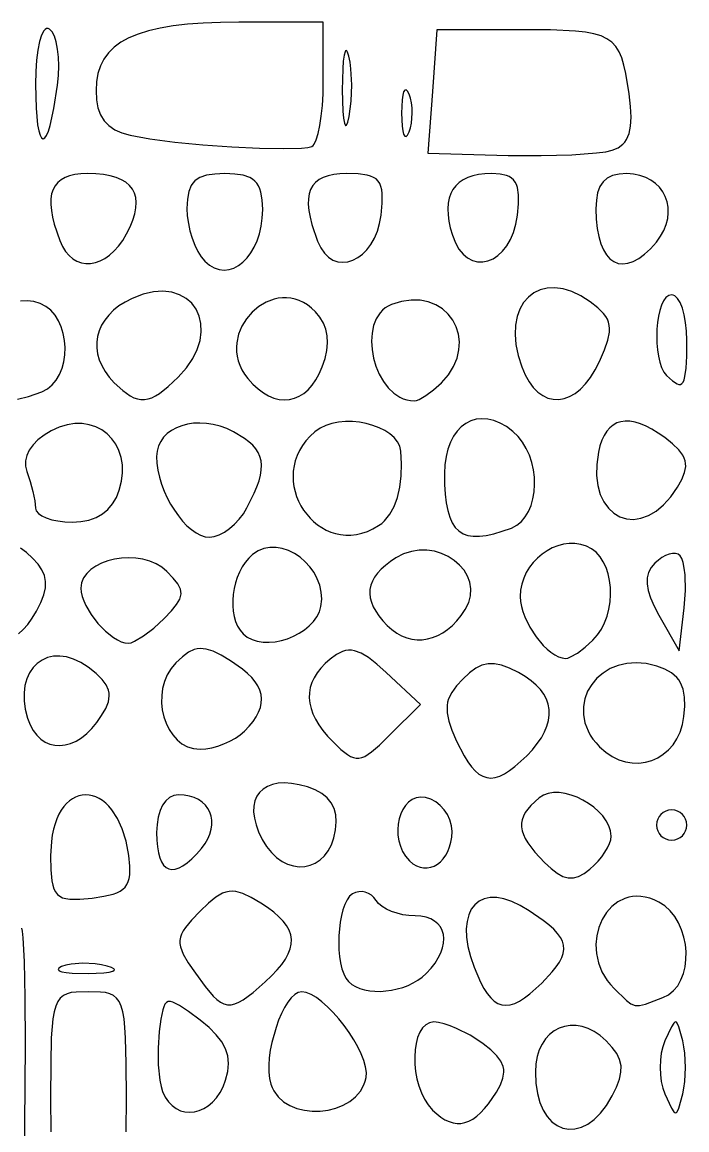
# Model space of a CAD drawing. Header units: millimetres. Extents: x -4.58 to 1.11, y 0.34 to 8.32.
# Drawn here: x -0.976 to -0.489, y 2.454 to 3.267 of the extents above; entities that cross this region are included whole.
import ezdxf

# ---------------------------------------------------------------- set-up
doc = ezdxf.new("R2010")
doc.units = ezdxf.units.MM

msp = doc.modelspace()

# ---------------------------------------------------------------- linework, layer by layer
at = {"flags": 128}
for points in [[(-0.755556, 3.222875), (-0.755556, 3.266667), (-0.817403, 3.266667), (-0.831004, 3.2665), (-0.843552, 3.26599), (-0.855071, 3.265128), (-0.865586, 3.2639), (-0.87512, 3.262296), (-0.883698, 3.260303), (-0.891345, 3.257911), (-0.898083, 3.255108), (-0.903939, 3.251881), (-0.908935, 3.24822), (-0.913096, 3.244114), (-0.916446, 3.239549), (-0.919009, 3.234516), (-0.92081, 3.229002), (-0.921873, 3.222996), (-0.922222, 3.216486), (-0.921869, 3.209752), (-0.920789, 3.203855), (-0.918948, 3.198752), (-0.916316, 3.194403), (-0.912859, 3.190764), (-0.908546, 3.187795), (-0.903345, 3.185452), (-0.897222, 3.183694), (-0.882736, 3.181092), (-0.864395, 3.178745), (-0.843815, 3.176754), (-0.822613, 3.175215), (-0.802403, 3.174229), (-0.784802, 3.173894), (-0.771426, 3.174308), (-0.766826, 3.174826), (-0.763889, 3.175569), (-0.76304, 3.176154), (-0.762215, 3.177169), (-0.760653, 3.180389), (-0.759238, 3.185036), (-0.758003, 3.190915), (-0.756984, 3.197833), (-0.756213, 3.205595), (-0.755726, 3.214007), (-0.755556, 3.222875)], [(-0.950486, 3.220556), (-0.949813, 3.227656), (-0.949592, 3.234531), (-0.949798, 3.241013), (-0.950406, 3.246932), (-0.951394, 3.252121), (-0.952736, 3.256409), (-0.954409, 3.259629), (-0.956389, 3.261611), (-0.95744, 3.262019), (-0.958461, 3.26194), (-0.959447, 3.261394), (-0.960391, 3.260401), (-0.962137, 3.257155), (-0.963658, 3.252365), (-0.964913, 3.246193), (-0.96586, 3.238803), (-0.966458, 3.230355), (-0.966667, 3.221014), (-0.966245, 3.203657), (-0.965076, 3.191233), (-0.964257, 3.186873), (-0.963305, 3.183749), (-0.962239, 3.181859), (-0.961076, 3.181207), (-0.959836, 3.181791), (-0.958535, 3.183612), (-0.957193, 3.186671), (-0.955827, 3.190969), (-0.953095, 3.203282), (-0.950486, 3.220556)], [(-0.543611, 3.172708), (-0.539266, 3.174521), (-0.535773, 3.177112), (-0.534339, 3.178727), (-0.533108, 3.18057), (-0.531243, 3.184986), (-0.530151, 3.190449), (-0.529806, 3.197048), (-0.530182, 3.204873), (-0.53125, 3.214014), (-0.533664, 3.229045), (-0.535016, 3.235184), (-0.536607, 3.240486), (-0.538542, 3.245013), (-0.540927, 3.248825), (-0.543867, 3.251985), (-0.54747, 3.254552), (-0.551842, 3.256588), (-0.557087, 3.258155), (-0.563312, 3.259313), (-0.570623, 3.260123), (-0.588927, 3.260946), (-0.612847, 3.261111), (-0.672222, 3.261111), (-0.675542, 3.215792), (-0.678875, 3.170472), (-0.619986, 3.168931), (-0.595748, 3.168751), (-0.573267, 3.169403), (-0.555053, 3.170763), (-0.548328, 3.17167), (-0.543611, 3.172708)], [(-0.736806, 3.241792), (-0.73782, 3.244765), (-0.738299, 3.245513), (-0.738756, 3.245786), (-0.739189, 3.245596), (-0.739595, 3.244956), (-0.740316, 3.24238), (-0.740901, 3.23816), (-0.741329, 3.232399), (-0.741639, 3.216667), (-0.741169, 3.201392), (-0.740684, 3.196168), (-0.740059, 3.192658), (-0.739316, 3.190942), (-0.738906, 3.190781), (-0.738475, 3.191098), (-0.737557, 3.193207), (-0.736583, 3.197347), (-0.735108, 3.208628), (-0.734658, 3.220767), (-0.735226, 3.232308), (-0.73589, 3.237398), (-0.736806, 3.241792)], [(-0.692639, 3.213889), (-0.693765, 3.216112), (-0.694816, 3.21709), (-0.695769, 3.21688), (-0.696601, 3.215538), (-0.697288, 3.213123), (-0.697807, 3.20969), (-0.69825, 3.2), (-0.697807, 3.19031), (-0.697288, 3.186877), (-0.696601, 3.184462), (-0.695769, 3.18312), (-0.694816, 3.18291), (-0.693765, 3.183888), (-0.692639, 3.186111), (-0.691627, 3.189185), (-0.690905, 3.1926), (-0.690326, 3.2), (-0.690471, 3.203757), (-0.690905, 3.2074), (-0.691627, 3.210815), (-0.692639, 3.213889)], [(-0.899875, 3.111333), (-0.897273, 3.116591), (-0.895265, 3.121528), (-0.893847, 3.126142), (-0.893018, 3.130431), (-0.892778, 3.134391), (-0.893123, 3.138021), (-0.894052, 3.141317), (-0.895564, 3.144278), (-0.897657, 3.1469), (-0.900329, 3.149181), (-0.903579, 3.151118), (-0.907404, 3.152708), (-0.911804, 3.15395), (-0.916776, 3.15484), (-0.922319, 3.155376), (-0.928431, 3.155556), (-0.933306, 3.15538), (-0.937688, 3.154848), (-0.94158, 3.153955), (-0.944985, 3.152693), (-0.947905, 3.151056), (-0.950344, 3.149037), (-0.952303, 3.146631), (-0.953785, 3.14383), (-0.954793, 3.140628), (-0.95533, 3.13702), (-0.955398, 3.132998), (-0.955001, 3.128556), (-0.95414, 3.123687), (-0.952819, 3.118386), (-0.948806, 3.106458), (-0.946869, 3.102188), (-0.9446, 3.098546), (-0.942039, 3.095528), (-0.939225, 3.09313), (-0.936195, 3.091349), (-0.93299, 3.090181), (-0.929649, 3.089621), (-0.92621, 3.089667), (-0.922713, 3.090313), (-0.919196, 3.091556), (-0.915699, 3.093392), (-0.912261, 3.095818), (-0.90892, 3.098828), (-0.905716, 3.102421), (-0.902688, 3.10659), (-0.899875, 3.111333)], [(-0.8, 3.129139), (-0.800297, 3.136235), (-0.801268, 3.142026), (-0.802042, 3.144467), (-0.803029, 3.146622), (-0.804242, 3.148506), (-0.805696, 3.150134), (-0.807407, 3.151518), (-0.809388, 3.152672), (-0.814221, 3.154348), (-0.820312, 3.155272), (-0.827778, 3.155556), (-0.835168, 3.155272), (-0.841224, 3.154354), (-0.846052, 3.152703), (-0.848039, 3.151572), (-0.84976, 3.15022), (-0.851229, 3.148637), (-0.852457, 3.146808), (-0.85425, 3.142366), (-0.855247, 3.136796), (-0.855556, 3.13), (-0.855289, 3.124599), (-0.854525, 3.119045), (-0.853317, 3.113495), (-0.851719, 3.108109), (-0.849783, 3.103046), (-0.847563, 3.098463), (-0.845113, 3.09452), (-0.842486, 3.091375), (-0.839022, 3.088436), (-0.835457, 3.08639), (-0.831835, 3.085197), (-0.828201, 3.084817), (-0.824601, 3.085209), (-0.821078, 3.086335), (-0.817678, 3.088154), (-0.814446, 3.090627), (-0.811426, 3.093713), (-0.808664, 3.097372), (-0.806203, 3.101565), (-0.80409, 3.106252), (-0.802368, 3.111393), (-0.801082, 3.116947), (-0.800278, 3.122876), (-0.8, 3.129139)], [(-0.713153, 3.125083), (-0.712351, 3.133917), (-0.712331, 3.140901), (-0.712666, 3.143764), (-0.713261, 3.146242), (-0.714137, 3.148361), (-0.715314, 3.150148), (-0.716815, 3.151627), (-0.718659, 3.152824), (-0.72087, 3.153767), (-0.723467, 3.15448), (-0.729908, 3.155321), (-0.738153, 3.155556), (-0.743302, 3.155386), (-0.747925, 3.15487), (-0.752026, 3.153999), (-0.755609, 3.152762), (-0.758677, 3.151151), (-0.761237, 3.149155), (-0.76329, 3.146765), (-0.764842, 3.14397), (-0.765897, 3.140763), (-0.766459, 3.137132), (-0.766531, 3.133068), (-0.76612, 3.128561), (-0.765227, 3.123603), (-0.763858, 3.118182), (-0.759708, 3.105917), (-0.757448, 3.101112), (-0.754768, 3.097245), (-0.751739, 3.094286), (-0.748432, 3.092206), (-0.74492, 3.090976), (-0.741273, 3.090566), (-0.737564, 3.090947), (-0.733863, 3.092089), (-0.730242, 3.093962), (-0.726774, 3.096537), (-0.723528, 3.099785), (-0.720577, 3.103676), (-0.717993, 3.108181), (-0.715846, 3.11327), (-0.714209, 3.118914), (-0.713153, 3.125083)], [(-0.613153, 3.125083), (-0.612426, 3.133359), (-0.612407, 3.140081), (-0.613182, 3.145388), (-0.613893, 3.147554), (-0.614835, 3.149418), (-0.616018, 3.150999), (-0.617453, 3.152312), (-0.619149, 3.153375), (-0.62112, 3.154206), (-0.625922, 3.155241), (-0.631944, 3.155556), (-0.636993, 3.15537), (-0.64162, 3.154815), (-0.645823, 3.153895), (-0.649602, 3.152613), (-0.652952, 3.150974), (-0.655871, 3.14898), (-0.658358, 3.146636), (-0.66041, 3.143944), (-0.662024, 3.14091), (-0.663198, 3.137537), (-0.66393, 3.133827), (-0.664218, 3.129786), (-0.664058, 3.125416), (-0.66345, 3.120722), (-0.662389, 3.115707), (-0.660875, 3.110375), (-0.658681, 3.104758), (-0.656029, 3.100121), (-0.652995, 3.096441), (-0.649655, 3.093695), (-0.646083, 3.091858), (-0.642356, 3.090909), (-0.638549, 3.090823), (-0.634738, 3.091578), (-0.630998, 3.09315), (-0.627404, 3.095516), (-0.624033, 3.098653), (-0.620959, 3.102537), (-0.618259, 3.107145), (-0.616007, 3.112455), (-0.61428, 3.118442), (-0.613153, 3.125083)], [(-0.511222, 3.105403), (-0.508134, 3.109614), (-0.505738, 3.113914), (-0.504015, 3.118252), (-0.502943, 3.122579), (-0.5025, 3.126845), (-0.502664, 3.131), (-0.503414, 3.134996), (-0.504729, 3.138781), (-0.506587, 3.142307), (-0.508966, 3.145524), (-0.511845, 3.148383), (-0.515203, 3.150832), (-0.519017, 3.152824), (-0.523267, 3.154309), (-0.52793, 3.155236), (-0.532986, 3.155556), (-0.538617, 3.155206), (-0.543362, 3.154127), (-0.547262, 3.152269), (-0.550359, 3.149585), (-0.552695, 3.146027), (-0.554312, 3.141546), (-0.555252, 3.136095), (-0.555556, 3.129625), (-0.555321, 3.122131), (-0.554632, 3.115371), (-0.553515, 3.10936), (-0.551994, 3.10411), (-0.550093, 3.099635), (-0.547838, 3.095948), (-0.545253, 3.093063), (-0.542363, 3.090993), (-0.539192, 3.089752), (-0.535766, 3.089353), (-0.532109, 3.08981), (-0.528245, 3.091137), (-0.5242, 3.093346), (-0.519998, 3.096451), (-0.515664, 3.100465), (-0.511222, 3.105403)], [(-0.552972, 3.017875), (-0.549341, 3.026326), (-0.546904, 3.033356), (-0.545705, 3.03925), (-0.545584, 3.041858), (-0.54579, 3.044288), (-0.546327, 3.046576), (-0.547202, 3.048755), (-0.54842, 3.050863), (-0.549986, 3.052934), (-0.554186, 3.057106), (-0.559847, 3.061556), (-0.566675, 3.065966), (-0.573288, 3.069126), (-0.579629, 3.071093), (-0.585637, 3.071922), (-0.591252, 3.071672), (-0.596415, 3.070398), (-0.601065, 3.068158), (-0.605144, 3.065009), (-0.608591, 3.061007), (-0.611347, 3.056208), (-0.613351, 3.050671), (-0.614544, 3.044452), (-0.614867, 3.037607), (-0.61426, 3.030194), (-0.612662, 3.022269), (-0.610014, 3.013889), (-0.607492, 3.008003), (-0.60464, 3.002949), (-0.601499, 2.998724), (-0.598111, 2.995324), (-0.594515, 2.992747), (-0.590753, 2.99099), (-0.586866, 2.99005), (-0.582894, 2.989924), (-0.578878, 2.990609), (-0.57486, 2.992102), (-0.570879, 2.994401), (-0.566977, 2.997502), (-0.563194, 3.001403), (-0.559572, 3.006101), (-0.556151, 3.011592), (-0.552972, 3.017875)], [(-0.861903, 3.006347), (-0.85594, 3.013072), (-0.851334, 3.019857), (-0.848025, 3.026599), (-0.845954, 3.033197), (-0.84506, 3.039549), (-0.845284, 3.045553), (-0.846565, 3.051106), (-0.848844, 3.056108), (-0.85206, 3.060455), (-0.856155, 3.064047), (-0.861068, 3.06678), (-0.866739, 3.068554), (-0.873108, 3.069267), (-0.880115, 3.068815), (-0.887701, 3.067098), (-0.895806, 3.064014), (-0.900897, 3.061409), (-0.905448, 3.058496), (-0.909453, 3.055305), (-0.912905, 3.051865), (-0.915797, 3.048207), (-0.918124, 3.044361), (-0.919879, 3.040358), (-0.921056, 3.036227), (-0.921648, 3.032), (-0.921649, 3.027705), (-0.921052, 3.023373), (-0.919852, 3.019035), (-0.918042, 3.014721), (-0.915616, 3.010461), (-0.912567, 3.006284), (-0.908889, 3.002222), (-0.902685, 2.996492), (-0.897082, 2.992502), (-0.894427, 2.991166), (-0.891827, 2.990274), (-0.889251, 2.989828), (-0.886667, 2.989832), (-0.884043, 2.990286), (-0.881347, 2.991196), (-0.878549, 2.992562), (-0.875615, 2.994388), (-0.869218, 2.999431), (-0.861903, 3.006347)], [(-0.756306, 3.013889), (-0.754221, 3.020084), (-0.752908, 3.025911), (-0.752367, 3.031391), (-0.752602, 3.036543), (-0.753616, 3.04139), (-0.755409, 3.045949), (-0.757985, 3.050243), (-0.761347, 3.054292), (-0.76418, 3.056984), (-0.767101, 3.059237), (-0.770092, 3.061067), (-0.773136, 3.06249), (-0.776217, 3.063524), (-0.779317, 3.064185), (-0.78242, 3.06449), (-0.785508, 3.064456), (-0.788564, 3.064099), (-0.791571, 3.063436), (-0.797372, 3.061261), (-0.802774, 3.058063), (-0.807641, 3.053977), (-0.811836, 3.049138), (-0.815225, 3.043678), (-0.817671, 3.037732), (-0.819037, 3.031434), (-0.819272, 3.028195), (-0.819187, 3.024918), (-0.818764, 3.021621), (-0.817987, 3.018318), (-0.816837, 3.015029), (-0.815298, 3.011769), (-0.813354, 3.008554), (-0.810986, 3.005403), (-0.807219, 3.001236), (-0.803385, 2.997713), (-0.799511, 2.99483), (-0.795618, 2.992582), (-0.791732, 2.990967), (-0.787877, 2.989981), (-0.784076, 2.98962), (-0.780354, 2.98988), (-0.776735, 2.990758), (-0.773243, 2.99225), (-0.769902, 2.994352), (-0.766736, 2.997061), (-0.763769, 3.000373), (-0.761026, 3.004284), (-0.75853, 3.00879), (-0.756306, 3.013889)], [(-0.488889, 3.033333), (-0.489116, 3.040029), (-0.489766, 3.046276), (-0.490793, 3.051937), (-0.492153, 3.056875), (-0.493799, 3.060954), (-0.495686, 3.064036), (-0.497768, 3.065986), (-0.498868, 3.066494), (-0.5, 3.066667), (-0.502206, 3.066129), (-0.504185, 3.064597), (-0.505929, 3.062194), (-0.507429, 3.059041), (-0.508679, 3.055263), (-0.509671, 3.05098), (-0.510397, 3.046317), (-0.510849, 3.041394), (-0.510903, 3.031263), (-0.510489, 3.026299), (-0.509771, 3.021567), (-0.508742, 3.017189), (-0.507394, 3.013287), (-0.505718, 3.009984), (-0.503708, 3.007403), (-0.499467, 3.003496), (-0.496096, 3.001302), (-0.494708, 3.000899), (-0.493502, 3.000986), (-0.492467, 3.001583), (-0.49159, 3.002712), (-0.490861, 3.004392), (-0.490267, 3.006645), (-0.489439, 3.01295), (-0.489011, 3.021791), (-0.488889, 3.033333)], [(-0.962014, 2.995625), (-0.957926, 2.997726), (-0.9544, 3.000601), (-0.951435, 3.004141), (-0.949029, 3.008234), (-0.947179, 3.012769), (-0.945885, 3.017638), (-0.945144, 3.022728), (-0.944955, 3.027931), (-0.945315, 3.033134), (-0.946224, 3.038229), (-0.947679, 3.043104), (-0.949678, 3.047648), (-0.95222, 3.051753), (-0.955303, 3.055307), (-0.958924, 3.058199), (-0.963083, 3.060319), (-0.967966, 3.061751), (-0.972795, 3.062324), (-0.977518, 3.062096)], [(-0.668889, 3.002222), (-0.663813, 3.008081), (-0.660023, 3.014109), (-0.657452, 3.020206), (-0.656036, 3.026271), (-0.655711, 3.032201), (-0.656411, 3.037895), (-0.658072, 3.043253), (-0.660628, 3.048172), (-0.664016, 3.052551), (-0.66817, 3.056289), (-0.673026, 3.059284), (-0.678518, 3.061435), (-0.684582, 3.062641), (-0.691152, 3.062799), (-0.698165, 3.061809), (-0.705556, 3.059569), (-0.707998, 3.058443), (-0.710203, 3.057045), (-0.712173, 3.055397), (-0.713914, 3.053518), (-0.716728, 3.049148), (-0.718682, 3.044096), (-0.719814, 3.038524), (-0.720162, 3.032591), (-0.719765, 3.02646), (-0.71866, 3.020292), (-0.716884, 3.014246), (-0.714477, 3.008484), (-0.711476, 3.003167), (-0.707919, 2.998456), (-0.703844, 2.994512), (-0.699288, 2.991495), (-0.696842, 2.990385), (-0.694291, 2.989567), (-0.691638, 2.989062), (-0.688889, 2.988889), (-0.687278, 2.989161), (-0.685248, 2.989941), (-0.680264, 2.992806), (-0.674592, 2.997045), (-0.668889, 3.002222)], [(-0.979802, 2.990142), (-0.971766, 2.992189), (-0.962014, 2.995625)], [(-0.715, 2.897389), (-0.71271, 2.899049), (-0.710573, 2.901), (-0.70677, 2.905725), (-0.703621, 2.911468), (-0.701153, 2.91813), (-0.699396, 2.925615), (-0.698379, 2.933824), (-0.698131, 2.942661), (-0.698681, 2.952028), (-0.699513, 2.955618), (-0.701204, 2.958948), (-0.703656, 2.961997), (-0.706776, 2.964742), (-0.710467, 2.967162), (-0.714636, 2.969236), (-0.719187, 2.970943), (-0.724024, 2.97226), (-0.729054, 2.973167), (-0.734179, 2.973643), (-0.739307, 2.973664), (-0.744341, 2.973211), (-0.749186, 2.972262), (-0.753747, 2.970795), (-0.75793, 2.968789), (-0.761639, 2.966222), (-0.765181, 2.962998), (-0.76825, 2.95962), (-0.77086, 2.956111), (-0.773028, 2.952493), (-0.774767, 2.948789), (-0.776093, 2.945021), (-0.777021, 2.941211), (-0.777566, 2.937381), (-0.777744, 2.933554), (-0.777569, 2.929751), (-0.777056, 2.925995), (-0.77622, 2.922309), (-0.775078, 2.918714), (-0.773642, 2.915233), (-0.77193, 2.911888), (-0.769955, 2.908701), (-0.767733, 2.905695), (-0.765279, 2.902892), (-0.762608, 2.900313), (-0.759735, 2.897982), (-0.756675, 2.89592), (-0.753444, 2.89415), (-0.750055, 2.892694), (-0.746526, 2.891574), (-0.742869, 2.890812), (-0.739102, 2.890432), (-0.735238, 2.890454), (-0.731292, 2.890902), (-0.727281, 2.891797), (-0.723218, 2.893161), (-0.71912, 2.895018), (-0.715, 2.897389)], [(-0.617569, 2.895625), (-0.61366, 2.897628), (-0.610258, 2.900378), (-0.607362, 2.903785), (-0.604975, 2.907758), (-0.603098, 2.912207), (-0.601733, 2.917039), (-0.600881, 2.922166), (-0.600543, 2.927495), (-0.600721, 2.932936), (-0.601417, 2.938399), (-0.602631, 2.943792), (-0.604364, 2.949025), (-0.60662, 2.954008), (-0.609398, 2.958648), (-0.6127, 2.962857), (-0.616528, 2.966542), (-0.621202, 2.970003), (-0.625844, 2.972637), (-0.630418, 2.974466), (-0.634885, 2.975514), (-0.63921, 2.975804), (-0.643354, 2.975358), (-0.64728, 2.9742), (-0.650951, 2.972352), (-0.65433, 2.969839), (-0.65738, 2.966682), (-0.660062, 2.962906), (-0.66234, 2.958532), (-0.664177, 2.953584), (-0.665535, 2.948086), (-0.666378, 2.942059), (-0.666667, 2.935528), (-0.666525, 2.927564), (-0.666088, 2.920406), (-0.665334, 2.914037), (-0.664243, 2.908441), (-0.662796, 2.903602), (-0.660972, 2.899504), (-0.658751, 2.896129), (-0.656113, 2.893462), (-0.653037, 2.891486), (-0.649504, 2.890184), (-0.645494, 2.889541), (-0.640985, 2.889539), (-0.635959, 2.890164), (-0.630394, 2.891397), (-0.624271, 2.893223), (-0.617569, 2.895625)], [(-0.495639, 2.925653), (-0.492499, 2.931301), (-0.490506, 2.936288), (-0.489703, 2.940783), (-0.489762, 2.942901), (-0.490135, 2.94496), (-0.490829, 2.946982), (-0.491848, 2.948989), (-0.494885, 2.953041), (-0.499291, 2.957289), (-0.505111, 2.961903), (-0.509888, 2.965256), (-0.51446, 2.968067), (-0.518822, 2.970337), (-0.522966, 2.972068), (-0.526889, 2.97326), (-0.530584, 2.973914), (-0.534044, 2.974034), (-0.537266, 2.973618), (-0.540242, 2.972669), (-0.542967, 2.971189), (-0.545435, 2.969178), (-0.54764, 2.966637), (-0.549578, 2.963569), (-0.551241, 2.959974), (-0.552624, 2.955853), (-0.553722, 2.951208), (-0.554942, 2.94227), (-0.555056, 2.934109), (-0.554163, 2.926768), (-0.552362, 2.920291), (-0.54975, 2.914721), (-0.546426, 2.910101), (-0.542488, 2.906474), (-0.538035, 2.903884), (-0.533164, 2.902373), (-0.527974, 2.901985), (-0.522564, 2.902762), (-0.517031, 2.904749), (-0.511474, 2.907989), (-0.50599, 2.912524), (-0.500679, 2.918397), (-0.495639, 2.925653)], [(-0.905167, 2.923458), (-0.903547, 2.929901), (-0.902819, 2.936071), (-0.902927, 2.941921), (-0.903814, 2.947403), (-0.905427, 2.952467), (-0.907708, 2.957067), (-0.910604, 2.961154), (-0.914057, 2.964679), (-0.918014, 2.967595), (-0.922417, 2.969853), (-0.927213, 2.971405), (-0.932344, 2.972202), (-0.937757, 2.972198), (-0.943395, 2.971343), (-0.949203, 2.969589), (-0.955125, 2.966889), (-0.960353, 2.963734), (-0.964796, 2.960307), (-0.968421, 2.956662), (-0.971193, 2.952856), (-0.973079, 2.948944), (-0.974045, 2.944981), (-0.974058, 2.941023), (-0.973083, 2.937125), (-0.970592, 2.929827), (-0.968552, 2.922316), (-0.967173, 2.915477), (-0.966667, 2.910194), (-0.966115, 2.908145), (-0.964533, 2.906234), (-0.962033, 2.904503), (-0.958726, 2.902993), (-0.954721, 2.901746), (-0.950132, 2.900804), (-0.945067, 2.900208), (-0.939639, 2.9), (-0.933262, 2.900376), (-0.927452, 2.901499), (-0.92222, 2.903361), (-0.91758, 2.905953), (-0.913542, 2.909267), (-0.910119, 2.913295), (-0.907324, 2.918028), (-0.905167, 2.923458)], [(-0.8115, 2.910375), (-0.806193, 2.921091), (-0.804208, 2.925861), (-0.802674, 2.930277), (-0.801599, 2.934369), (-0.800985, 2.938166), (-0.80084, 2.941696), (-0.801167, 2.944988), (-0.801972, 2.948071), (-0.803259, 2.950975), (-0.805035, 2.953727), (-0.807305, 2.956357), (-0.810072, 2.958895), (-0.813343, 2.961367), (-0.821417, 2.966236), (-0.826325, 2.968563), (-0.831287, 2.970352), (-0.836252, 2.971619), (-0.841168, 2.97238), (-0.845985, 2.972652), (-0.850651, 2.972452), (-0.855115, 2.971796), (-0.859326, 2.9707), (-0.863234, 2.96918), (-0.866786, 2.967254), (-0.869931, 2.964937), (-0.87262, 2.962246), (-0.8748, 2.959197), (-0.87642, 2.955807), (-0.87743, 2.952093), (-0.877778, 2.948069), (-0.87753, 2.943095), (-0.876811, 2.938018), (-0.875661, 2.932896), (-0.874117, 2.927789), (-0.872219, 2.922755), (-0.870003, 2.917851), (-0.867509, 2.913138), (-0.864776, 2.908672), (-0.861841, 2.904513), (-0.858744, 2.900718), (-0.855521, 2.897347), (-0.852213, 2.894458), (-0.848858, 2.892109), (-0.845493, 2.890359), (-0.842157, 2.889266), (-0.838889, 2.888889), (-0.835464, 2.889327), (-0.831814, 2.890584), (-0.828054, 2.892571), (-0.824293, 2.8952), (-0.820646, 2.898383), (-0.817223, 2.902031), (-0.814137, 2.906058), (-0.8115, 2.910375)], [(-0.557778, 2.813333), (-0.554427, 2.817189), (-0.551588, 2.821488), (-0.549256, 2.826149), (-0.547426, 2.831089), (-0.546091, 2.836227), (-0.545247, 2.84148), (-0.544887, 2.846767), (-0.545005, 2.852005), (-0.545597, 2.857113), (-0.546656, 2.862009), (-0.548177, 2.86661), (-0.550155, 2.870835), (-0.552583, 2.874602), (-0.555456, 2.877829), (-0.558768, 2.880433), (-0.562514, 2.882333), (-0.566701, 2.883592), (-0.570946, 2.884213), (-0.575204, 2.884232), (-0.579429, 2.883683), (-0.583577, 2.882599), (-0.587601, 2.881017), (-0.591457, 2.878969), (-0.595099, 2.876491), (-0.598482, 2.873617), (-0.601561, 2.870382), (-0.604291, 2.866819), (-0.606625, 2.862964), (-0.60852, 2.858851), (-0.609929, 2.854514), (-0.610808, 2.849987), (-0.611111, 2.845306), (-0.610884, 2.841803), (-0.610227, 2.838143), (-0.60918, 2.834379), (-0.607782, 2.830562), (-0.604087, 2.822987), (-0.599455, 2.81584), (-0.594196, 2.809545), (-0.591429, 2.806849), (-0.588623, 2.804524), (-0.585815, 2.802624), (-0.583046, 2.801202), (-0.580354, 2.800309), (-0.577778, 2.8), (-0.576166, 2.800272), (-0.574137, 2.801052), (-0.569153, 2.803917), (-0.563481, 2.808156), (-0.557778, 2.813333)], [(-0.965972, 2.834625), (-0.962794, 2.84105), (-0.960601, 2.846726), (-0.959403, 2.851804), (-0.959212, 2.856434), (-0.960037, 2.860766), (-0.96189, 2.864949), (-0.964782, 2.869135), (-0.968722, 2.873472), (-0.973321, 2.877736), (-0.977519, 2.880737)], [(-0.757236, 2.838153), (-0.756682, 2.843448), (-0.756997, 2.84864), (-0.758101, 2.853669), (-0.759913, 2.858472), (-0.762351, 2.862989), (-0.765335, 2.867159), (-0.768785, 2.870919), (-0.772618, 2.874208), (-0.776755, 2.876966), (-0.781114, 2.87913), (-0.785616, 2.88064), (-0.790178, 2.881434), (-0.794719, 2.88145), (-0.799161, 2.880628), (-0.80342, 2.878906), (-0.807417, 2.876222), (-0.810261, 2.873533), (-0.812814, 2.870456), (-0.81507, 2.867048), (-0.817023, 2.863364), (-0.818665, 2.85946), (-0.81999, 2.855393), (-0.820992, 2.851218), (-0.821663, 2.846991), (-0.821998, 2.842769), (-0.821988, 2.838607), (-0.821629, 2.834562), (-0.820913, 2.830689), (-0.819833, 2.827045), (-0.818383, 2.823684), (-0.816557, 2.820665), (-0.814347, 2.818042), (-0.811306, 2.815587), (-0.807802, 2.813765), (-0.80392, 2.812547), (-0.799742, 2.811903), (-0.795354, 2.811803), (-0.790839, 2.812217), (-0.786281, 2.813117), (-0.781766, 2.814472), (-0.777376, 2.816253), (-0.773196, 2.81843), (-0.76931, 2.820974), (-0.765802, 2.823854), (-0.762757, 2.827042), (-0.760258, 2.830507), (-0.75839, 2.834221), (-0.757236, 2.838153)], [(-0.651431, 2.835806), (-0.648854, 2.840923), (-0.647491, 2.84601), (-0.647247, 2.850994), (-0.648025, 2.855804), (-0.64973, 2.860367), (-0.652266, 2.864612), (-0.655536, 2.868468), (-0.659446, 2.871863), (-0.663899, 2.874724), (-0.668799, 2.876981), (-0.674051, 2.878561), (-0.679558, 2.879393), (-0.685224, 2.879406), (-0.690954, 2.878526), (-0.696652, 2.876683), (-0.702222, 2.873806), (-0.706355, 2.871052), (-0.709988, 2.868262), (-0.713122, 2.865434), (-0.715757, 2.862566), (-0.717893, 2.859655), (-0.719531, 2.856699), (-0.720671, 2.853695), (-0.721312, 2.850641), (-0.721457, 2.847534), (-0.721105, 2.844372), (-0.720255, 2.841153), (-0.71891, 2.837874), (-0.717068, 2.834533), (-0.71473, 2.831127), (-0.711898, 2.827654), (-0.708569, 2.824111), (-0.705198, 2.82108), (-0.701694, 2.818572), (-0.698079, 2.816583), (-0.694376, 2.815108), (-0.690608, 2.814143), (-0.686799, 2.813682), (-0.68297, 2.813721), (-0.679146, 2.814255), (-0.675348, 2.81528), (-0.6716, 2.816792), (-0.667924, 2.818784), (-0.664343, 2.821254), (-0.66088, 2.824195), (-0.657559, 2.827604), (-0.654401, 2.831476), (-0.651431, 2.835806)], [(-0.493792, 2.875264), (-0.495359, 2.876344), (-0.497292, 2.876879), (-0.499515, 2.876892), (-0.501951, 2.876405), (-0.504526, 2.875438), (-0.507163, 2.874016), (-0.509786, 2.872159), (-0.512319, 2.869889), (-0.515082, 2.866568), (-0.516962, 2.862961), (-0.517954, 2.859003), (-0.518054, 2.854632), (-0.517257, 2.849784), (-0.51556, 2.844397), (-0.512957, 2.838406), (-0.509444, 2.83175), (-0.494597, 2.805556), (-0.490903, 2.837125), (-0.489991, 2.849901), (-0.490233, 2.861351), (-0.490756, 2.866187), (-0.491532, 2.870223), (-0.492548, 2.8733), (-0.493792, 2.875264)], [(-0.872222, 2.829361), (-0.866958, 2.834853), (-0.863155, 2.839497), (-0.860799, 2.84355), (-0.860159, 2.845433), (-0.859875, 2.847264), (-0.859945, 2.849074), (-0.860367, 2.850895), (-0.862261, 2.854697), (-0.865542, 2.858925), (-0.870194, 2.863833), (-0.873927, 2.866959), (-0.878175, 2.86947), (-0.882834, 2.871386), (-0.8878, 2.872728), (-0.892968, 2.873516), (-0.898235, 2.873771), (-0.903495, 2.873513), (-0.908644, 2.872762), (-0.913578, 2.871539), (-0.918193, 2.869865), (-0.922385, 2.867759), (-0.926048, 2.865242), (-0.929079, 2.862334), (-0.931373, 2.859056), (-0.932826, 2.855429), (-0.933333, 2.851472), (-0.933085, 2.848549), (-0.932369, 2.845435), (-0.931231, 2.842183), (-0.929716, 2.838844), (-0.925736, 2.832116), (-0.92079, 2.825672), (-0.915239, 2.81993), (-0.909445, 2.81531), (-0.906569, 2.813552), (-0.903768, 2.812231), (-0.901086, 2.8114), (-0.898569, 2.811111), (-0.896573, 2.811483), (-0.89399, 2.812551), (-0.887495, 2.81647), (-0.87995, 2.822273), (-0.872222, 2.829361)], [(-0.979209, 2.817948), (-0.975671, 2.821112), (-0.972267, 2.824947), (-0.969025, 2.829451), (-0.965972, 2.834625)], [(-0.813333, 2.746667), (-0.809944, 2.750275), (-0.807086, 2.753796), (-0.80476, 2.757239), (-0.802967, 2.76061), (-0.801709, 2.763918), (-0.800988, 2.76717), (-0.800805, 2.770373), (-0.801161, 2.773536), (-0.802059, 2.776666), (-0.8035, 2.779771), (-0.805484, 2.782858), (-0.808015, 2.785934), (-0.811093, 2.789008), (-0.814719, 2.792087), (-0.823625, 2.798292), (-0.8305, 2.802361), (-0.836344, 2.805229), (-0.841406, 2.806886), (-0.845932, 2.807321), (-0.848073, 2.807078), (-0.850173, 2.806526), (-0.854377, 2.804489), (-0.858792, 2.801201), (-0.863667, 2.796653), (-0.867171, 2.792529), (-0.869937, 2.787986), (-0.87199, 2.78312), (-0.873358, 2.778023), (-0.874066, 2.772791), (-0.874142, 2.767518), (-0.873611, 2.762299), (-0.8725, 2.757227), (-0.870836, 2.752399), (-0.868645, 2.747908), (-0.865953, 2.743848), (-0.862788, 2.740315), (-0.859175, 2.737402), (-0.855141, 2.735205), (-0.850713, 2.733817), (-0.845917, 2.733333), (-0.841779, 2.733605), (-0.837392, 2.734385), (-0.83289, 2.735618), (-0.828406, 2.73725), (-0.824075, 2.739225), (-0.82003, 2.74149), (-0.816405, 2.743988), (-0.813333, 2.746667)], [(-0.709347, 2.789625), (-0.716348, 2.795859), (-0.722428, 2.800573), (-0.727784, 2.803813), (-0.732609, 2.805627), (-0.734885, 2.806013), (-0.737101, 2.806061), (-0.739283, 2.805775), (-0.741455, 2.805162), (-0.745865, 2.802978), (-0.750528, 2.799556), (-0.754238, 2.796229), (-0.757435, 2.792833), (-0.760119, 2.789369), (-0.762291, 2.785839), (-0.76395, 2.782244), (-0.765096, 2.778586), (-0.76573, 2.774866), (-0.765851, 2.771085), (-0.765459, 2.767245), (-0.764554, 2.763348), (-0.763137, 2.759394), (-0.761207, 2.755386), (-0.758765, 2.751324), (-0.75581, 2.74721), (-0.752342, 2.743046), (-0.748361, 2.738833), (-0.742586, 2.733282), (-0.737749, 2.729397), (-0.735564, 2.728092), (-0.73347, 2.72722), (-0.731422, 2.726784), (-0.729372, 2.726792), (-0.727271, 2.727247), (-0.725073, 2.728155), (-0.720197, 2.731353), (-0.714364, 2.736426), (-0.707194, 2.743417), (-0.684306, 2.766306), (-0.709347, 2.789625)], [(-0.918097, 2.758028), (-0.915081, 2.763362), (-0.913196, 2.768132), (-0.912484, 2.772491), (-0.912582, 2.774565), (-0.91299, 2.776592), (-0.914754, 2.780587), (-0.91782, 2.784627), (-0.92223, 2.788867), (-0.928028, 2.793458), (-0.93341, 2.796963), (-0.938695, 2.799479), (-0.943827, 2.801053), (-0.948755, 2.801729), (-0.953423, 2.801552), (-0.957779, 2.800567), (-0.96177, 2.798819), (-0.965342, 2.796352), (-0.968441, 2.793213), (-0.971015, 2.789445), (-0.973008, 2.785093), (-0.97437, 2.780202), (-0.975044, 2.774818), (-0.974979, 2.768985), (-0.974121, 2.762749), (-0.972417, 2.756153), (-0.97056, 2.751313), (-0.968304, 2.74714), (-0.96569, 2.743633), (-0.962759, 2.740791), (-0.959555, 2.738613), (-0.956117, 2.737096), (-0.952488, 2.73624), (-0.94871, 2.736043), (-0.944824, 2.736504), (-0.940871, 2.737621), (-0.936894, 2.739393), (-0.932934, 2.741819), (-0.929033, 2.744896), (-0.925232, 2.748625), (-0.921573, 2.753002), (-0.918097, 2.758028)], [(-0.606347, 2.728569), (-0.602147, 2.733052), (-0.59856, 2.737481), (-0.595586, 2.741847), (-0.593225, 2.746144), (-0.591476, 2.750364), (-0.590337, 2.754499), (-0.589809, 2.758543), (-0.589891, 2.762488), (-0.590581, 2.766326), (-0.59188, 2.77005), (-0.593786, 2.773652), (-0.596298, 2.777126), (-0.599417, 2.780463), (-0.603141, 2.783657), (-0.60747, 2.786699), (-0.612403, 2.789583), (-0.618953, 2.79281), (-0.624727, 2.794987), (-0.629905, 2.796094), (-0.634672, 2.796108), (-0.639208, 2.795008), (-0.643698, 2.792775), (-0.648322, 2.789385), (-0.653264, 2.784819), (-0.657933, 2.779759), (-0.661381, 2.774985), (-0.663633, 2.770264), (-0.664318, 2.767851), (-0.664712, 2.765363), (-0.664641, 2.760048), (-0.663444, 2.754087), (-0.661143, 2.747246), (-0.657764, 2.739292), (-0.652293, 2.728471), (-0.649597, 2.724106), (-0.646898, 2.720433), (-0.644175, 2.717445), (-0.641405, 2.71514), (-0.638567, 2.713511), (-0.635639, 2.712556), (-0.632599, 2.712268), (-0.629425, 2.712643), (-0.626095, 2.713677), (-0.622588, 2.715366), (-0.618882, 2.717704), (-0.614954, 2.720687), (-0.606347, 2.728569)], [(-0.491014, 2.757375), (-0.490427, 2.765071), (-0.490611, 2.771686), (-0.491621, 2.777322), (-0.493512, 2.782082), (-0.494806, 2.784165), (-0.49634, 2.786067), (-0.50016, 2.789381), (-0.505029, 2.792125), (-0.511, 2.794403), (-0.518639, 2.796236), (-0.525941, 2.796861), (-0.532834, 2.796379), (-0.539248, 2.794889), (-0.545112, 2.792492), (-0.550353, 2.789291), (-0.554902, 2.785384), (-0.558686, 2.780873), (-0.561634, 2.775859), (-0.563676, 2.770442), (-0.564741, 2.764723), (-0.564756, 2.758803), (-0.563651, 2.752783), (-0.561354, 2.746762), (-0.559737, 2.743784), (-0.557796, 2.740843), (-0.55552, 2.737952), (-0.552903, 2.735125), (-0.548418, 2.731181), (-0.543725, 2.728053), (-0.538885, 2.725719), (-0.533961, 2.724156), (-0.529016, 2.723342), (-0.524111, 2.723254), (-0.519309, 2.72387), (-0.514672, 2.725167), (-0.510263, 2.727123), (-0.506144, 2.729715), (-0.502378, 2.732921), (-0.499026, 2.736719), (-0.496151, 2.741085), (-0.493816, 2.745999), (-0.492083, 2.751436), (-0.491014, 2.757375)], [(-0.746569, 2.674153), (-0.746096, 2.680034), (-0.746459, 2.68531), (-0.747675, 2.690006), (-0.74976, 2.694148), (-0.752733, 2.697762), (-0.756609, 2.700873), (-0.761405, 2.703509), (-0.767139, 2.705694), (-0.773162, 2.707332), (-0.778763, 2.708309), (-0.783919, 2.708652), (-0.788608, 2.708386), (-0.792807, 2.707537), (-0.796495, 2.706132), (-0.799648, 2.704196), (-0.802245, 2.701755), (-0.804262, 2.698836), (-0.805677, 2.695464), (-0.806469, 2.691665), (-0.806613, 2.687466), (-0.806089, 2.682892), (-0.804873, 2.677969), (-0.802944, 2.672723), (-0.800278, 2.667181), (-0.7971, 2.661998), (-0.793587, 2.657604), (-0.789804, 2.653992), (-0.785819, 2.651153), (-0.781699, 2.649077), (-0.77751, 2.647756), (-0.77332, 2.647181), (-0.769194, 2.647344), (-0.765201, 2.648235), (-0.761407, 2.649847), (-0.757879, 2.65217), (-0.754684, 2.655196), (-0.751889, 2.658916), (-0.74956, 2.663321), (-0.747764, 2.668403), (-0.746569, 2.674153)], [(-0.898181, 2.655556), (-0.900143, 2.665994), (-0.902943, 2.675033), (-0.906446, 2.682673), (-0.91052, 2.688917), (-0.91273, 2.691515), (-0.915033, 2.693763), (-0.917412, 2.695664), (-0.91985, 2.697215), (-0.922332, 2.698417), (-0.924839, 2.699271), (-0.927357, 2.699777), (-0.929868, 2.699934), (-0.932356, 2.699743), (-0.934803, 2.699204), (-0.937194, 2.698317), (-0.939511, 2.697082), (-0.941739, 2.695499), (-0.94386, 2.693568), (-0.945858, 2.69129), (-0.947716, 2.688665), (-0.949417, 2.685692), (-0.950946, 2.682372), (-0.952285, 2.678705), (-0.953418, 2.674691), (-0.954328, 2.67033), (-0.954999, 2.665622), (-0.955556, 2.655167), (-0.955371, 2.644809), (-0.95465, 2.636814), (-0.95401, 2.633624), (-0.953142, 2.63093), (-0.952014, 2.6287), (-0.950595, 2.626901), (-0.948854, 2.625503), (-0.946759, 2.624473), (-0.944279, 2.62378), (-0.941382, 2.623391), (-0.934212, 2.623402), (-0.925, 2.62425), (-0.916403, 2.62549), (-0.90962, 2.627126), (-0.90686, 2.628149), (-0.904494, 2.629341), (-0.902503, 2.630723), (-0.900866, 2.632319), (-0.899565, 2.634153), (-0.898579, 2.636246), (-0.897889, 2.638622), (-0.897475, 2.641305), (-0.897394, 2.64768), (-0.898181, 2.655556)], [(-0.844847, 2.660625), (-0.842234, 2.664134), (-0.840178, 2.66766), (-0.838664, 2.67117), (-0.837678, 2.674629), (-0.837205, 2.678004), (-0.837231, 2.681262), (-0.837742, 2.684369), (-0.838722, 2.687292), (-0.840159, 2.689996), (-0.842036, 2.692449), (-0.844341, 2.694616), (-0.847058, 2.696465), (-0.850173, 2.697961), (-0.853672, 2.699071), (-0.857541, 2.699762), (-0.861764, 2.7), (-0.865227, 2.699495), (-0.868344, 2.698019), (-0.871079, 2.695635), (-0.873396, 2.692403), (-0.87526, 2.688384), (-0.876635, 2.683641), (-0.877486, 2.678233), (-0.877778, 2.672222), (-0.877628, 2.666681), (-0.877185, 2.661769), (-0.876456, 2.657488), (-0.875451, 2.653842), (-0.874177, 2.650833), (-0.872643, 2.648464), (-0.870857, 2.646738), (-0.868828, 2.645658), (-0.866564, 2.645227), (-0.864074, 2.645448), (-0.861366, 2.646324), (-0.858448, 2.647857), (-0.855328, 2.650051), (-0.852016, 2.652908), (-0.84852, 2.656432), (-0.844847, 2.660625)], [(-0.661111, 2.672986), (-0.661508, 2.677313), (-0.662645, 2.681496), (-0.664444, 2.685434), (-0.666823, 2.689024), (-0.669704, 2.692166), (-0.673006, 2.694756), (-0.67665, 2.696693), (-0.680556, 2.697875), (-0.68409, 2.698158), (-0.687348, 2.697642), (-0.690308, 2.696409), (-0.692949, 2.694539), (-0.695252, 2.692111), (-0.697195, 2.689207), (-0.698759, 2.685907), (-0.699922, 2.68229), (-0.700664, 2.678437), (-0.700966, 2.674429), (-0.700806, 2.670346), (-0.700163, 2.666268), (-0.699018, 2.662275), (-0.697349, 2.658447), (-0.695137, 2.654866), (-0.692361, 2.651611), (-0.689847, 2.649445), (-0.68725, 2.647855), (-0.684603, 2.646816), (-0.681941, 2.646306), (-0.679297, 2.646302), (-0.676706, 2.64678), (-0.6742, 2.647717), (-0.671814, 2.64909), (-0.669582, 2.650876), (-0.667538, 2.653052), (-0.665715, 2.655593), (-0.664148, 2.658478), (-0.66287, 2.661683), (-0.661916, 2.665185), (-0.661318, 2.66896), (-0.661111, 2.672986)], [(-0.544444, 2.669569), (-0.54487, 2.673439), (-0.546088, 2.677245), (-0.54801, 2.680942), (-0.55055, 2.684482), (-0.553619, 2.687818), (-0.557129, 2.690904), (-0.560992, 2.693694), (-0.565122, 2.696139), (-0.569429, 2.698194), (-0.573827, 2.699811), (-0.578227, 2.700944), (-0.582542, 2.701546), (-0.586684, 2.70157), (-0.590565, 2.70097), (-0.594098, 2.699698), (-0.597194, 2.697708), (-0.603198, 2.692167), (-0.605517, 2.689506), (-0.607377, 2.686887), (-0.608777, 2.684288), (-0.609715, 2.681686), (-0.61019, 2.679057), (-0.610198, 2.676378), (-0.609738, 2.673627), (-0.608809, 2.670781), (-0.607409, 2.667815), (-0.605534, 2.664708), (-0.600358, 2.657977), (-0.593264, 2.650403), (-0.588366, 2.645825), (-0.583925, 2.642415), (-0.579815, 2.640152), (-0.575915, 2.639019), (-0.5721, 2.638997), (-0.568246, 2.640069), (-0.564231, 2.642215), (-0.559931, 2.645417), (-0.556821, 2.64823), (-0.553919, 2.6513), (-0.551289, 2.654528), (-0.548995, 2.657816), (-0.547099, 2.661063), (-0.545667, 2.664171), (-0.544761, 2.667039), (-0.544444, 2.669569)], [(-0.488889, 2.677778), (-0.489116, 2.68001), (-0.489766, 2.682092), (-0.490793, 2.683979), (-0.492153, 2.685625), (-0.493799, 2.686985), (-0.495686, 2.688012), (-0.497768, 2.688662), (-0.5, 2.688889), (-0.502232, 2.688662), (-0.504314, 2.688012), (-0.506201, 2.686985), (-0.507847, 2.685625), (-0.509207, 2.683979), (-0.510234, 2.682092), (-0.510884, 2.68001), (-0.511111, 2.677778), (-0.510884, 2.675546), (-0.510234, 2.673464), (-0.509207, 2.671577), (-0.507847, 2.669931), (-0.506201, 2.668571), (-0.504314, 2.667543), (-0.502232, 2.666893), (-0.5, 2.666667), (-0.497768, 2.666893), (-0.495686, 2.667543), (-0.493799, 2.668571), (-0.492153, 2.669931), (-0.490793, 2.671577), (-0.489766, 2.673464), (-0.489116, 2.675546), (-0.488889, 2.677778)], [(-0.798097, 2.562833), (-0.793438, 2.567244), (-0.789423, 2.571473), (-0.786054, 2.575535), (-0.783331, 2.579446), (-0.781257, 2.583224), (-0.779831, 2.586883), (-0.779055, 2.590441), (-0.778929, 2.593913), (-0.779455, 2.597316), (-0.780633, 2.600666), (-0.782465, 2.603979), (-0.784951, 2.607271), (-0.788092, 2.610558), (-0.79189, 2.613858), (-0.796345, 2.617185), (-0.801458, 2.620556), (-0.808521, 2.624713), (-0.81453, 2.627552), (-0.819797, 2.629032), (-0.82225, 2.629249), (-0.824634, 2.629111), (-0.826988, 2.628612), (-0.829351, 2.627747), (-0.834261, 2.624899), (-0.839674, 2.620525), (-0.845903, 2.614583), (-0.852174, 2.608089), (-0.856715, 2.602629), (-0.858346, 2.600162), (-0.859557, 2.597803), (-0.86035, 2.595502), (-0.860731, 2.593208), (-0.860702, 2.590873), (-0.860268, 2.588445), (-0.858198, 2.583111), (-0.854552, 2.576805), (-0.849361, 2.569125), (-0.842295, 2.559393), (-0.836316, 2.552327), (-0.833594, 2.549777), (-0.830975, 2.547873), (-0.828404, 2.546607), (-0.825823, 2.545974), (-0.823177, 2.545966), (-0.820409, 2.546576), (-0.817463, 2.547797), (-0.814283, 2.549623), (-0.806996, 2.555061), (-0.798097, 2.562833)], [(-0.68, 2.568889), (-0.676492, 2.572698), (-0.673552, 2.576513), (-0.671172, 2.5803), (-0.669347, 2.584023), (-0.66807, 2.587649), (-0.667334, 2.591141), (-0.667131, 2.594466), (-0.667457, 2.597589), (-0.668302, 2.600474), (-0.669662, 2.603087), (-0.671529, 2.605394), (-0.673896, 2.60736), (-0.676758, 2.608949), (-0.680106, 2.610127), (-0.683934, 2.610859), (-0.688236, 2.611111), (-0.692711, 2.611342), (-0.697161, 2.612002), (-0.701469, 2.613047), (-0.705517, 2.614429), (-0.70919, 2.616102), (-0.712369, 2.618019), (-0.714937, 2.620135), (-0.716778, 2.622403), (-0.71839, 2.62454), (-0.720302, 2.626282), (-0.722445, 2.627609), (-0.724745, 2.6285), (-0.727132, 2.628935), (-0.729534, 2.628895), (-0.731879, 2.628358), (-0.734097, 2.627306), (-0.736211, 2.625493), (-0.73809, 2.622884), (-0.73973, 2.619585), (-0.741126, 2.615704), (-0.742272, 2.61135), (-0.743165, 2.606628), (-0.744168, 2.596517), (-0.744097, 2.586233), (-0.743646, 2.581295), (-0.742912, 2.576638), (-0.741889, 2.572367), (-0.740573, 2.568592), (-0.738959, 2.56542), (-0.737042, 2.562958), (-0.734617, 2.560922), (-0.731801, 2.559232), (-0.728644, 2.557882), (-0.725197, 2.556867), (-0.721513, 2.556183), (-0.717642, 2.555822), (-0.713636, 2.555781), (-0.709547, 2.556054), (-0.705425, 2.556635), (-0.701323, 2.557519), (-0.697292, 2.558701), (-0.693383, 2.560175), (-0.689648, 2.561936), (-0.686138, 2.563979), (-0.682905, 2.566299), (-0.68, 2.568889)], [(-0.595236, 2.561903), (-0.587566, 2.570123), (-0.584633, 2.573812), (-0.582311, 2.577271), (-0.580606, 2.58054), (-0.579526, 2.583656), (-0.579076, 2.58666), (-0.579264, 2.589589), (-0.580096, 2.592481), (-0.58158, 2.595377), (-0.583722, 2.598314), (-0.586529, 2.601331), (-0.590008, 2.604466), (-0.594165, 2.607759), (-0.604542, 2.614972), (-0.611093, 2.618861), (-0.617263, 2.621728), (-0.623018, 2.623607), (-0.628324, 2.624532), (-0.633148, 2.624537), (-0.637458, 2.623656), (-0.64122, 2.621922), (-0.644401, 2.61937), (-0.646968, 2.616033), (-0.648888, 2.611947), (-0.650127, 2.607143), (-0.650653, 2.601658), (-0.650432, 2.595524), (-0.649432, 2.588775), (-0.647618, 2.581445), (-0.644958, 2.573569), (-0.640181, 2.56245), (-0.63776, 2.557953), (-0.635293, 2.554161), (-0.63276, 2.551067), (-0.630143, 2.548667), (-0.627423, 2.546958), (-0.624582, 2.545934), (-0.6216, 2.545592), (-0.61846, 2.545926), (-0.615142, 2.546933), (-0.611628, 2.548609), (-0.607899, 2.550947), (-0.603937, 2.553946), (-0.595236, 2.561903)], [(-0.506458, 2.551181), (-0.502238, 2.553347), (-0.498625, 2.556303), (-0.495616, 2.559941), (-0.493206, 2.564157), (-0.49139, 2.568845), (-0.490165, 2.573898), (-0.489525, 2.579212), (-0.489467, 2.584681), (-0.489986, 2.590198), (-0.491077, 2.595658), (-0.492737, 2.600956), (-0.49496, 2.605985), (-0.497743, 2.610641), (-0.501081, 2.614816), (-0.504969, 2.618407), (-0.509403, 2.621306), (-0.512805, 2.622934), (-0.516143, 2.624158), (-0.519407, 2.624995), (-0.522588, 2.625462), (-0.525677, 2.625576), (-0.528666, 2.625355), (-0.531546, 2.624815), (-0.534308, 2.623973), (-0.539442, 2.621454), (-0.543998, 2.617933), (-0.547906, 2.613549), (-0.551094, 2.608438), (-0.553492, 2.602735), (-0.555029, 2.59658), (-0.555635, 2.590107), (-0.555239, 2.583454), (-0.55377, 2.576758), (-0.551158, 2.570155), (-0.549401, 2.566932), (-0.547332, 2.563783), (-0.544942, 2.560726), (-0.542222, 2.557778), (-0.533208, 2.548966), (-0.529961, 2.546579), (-0.526892, 2.545417), (-0.523504, 2.545387), (-0.5193, 2.546399), (-0.506458, 2.551181)], [(-0.976764, 2.322222), (-0.974733, 2.42853), (-0.974056, 2.516747), (-0.974225, 2.5512), (-0.974733, 2.577687), (-0.975579, 2.595059), (-0.976129, 2.599967), (-0.976764, 2.602167)], [(-0.914097, 2.574361), (-0.918328, 2.575277), (-0.922813, 2.575913), (-0.932003, 2.576351), (-0.940574, 2.575689), (-0.944285, 2.574951), (-0.947431, 2.573944), (-0.949499, 2.572842), (-0.950114, 2.571829), (-0.949354, 2.570928), (-0.947302, 2.57016), (-0.944038, 2.569545), (-0.939641, 2.569105), (-0.927778, 2.568833), (-0.916386, 2.569394), (-0.912543, 2.569937), (-0.91001, 2.570623), (-0.908843, 2.571432), (-0.908789, 2.571874), (-0.909098, 2.572339), (-0.910831, 2.573323), (-0.914097, 2.574361)], [(-0.9, 2.477778), (-0.900087, 2.502812), (-0.900545, 2.521806), (-0.901007, 2.529297), (-0.901674, 2.53559), (-0.902582, 2.54079), (-0.903769, 2.545), (-0.905273, 2.548325), (-0.90713, 2.550868), (-0.909377, 2.552734), (-0.912053, 2.554028), (-0.915193, 2.554852), (-0.918836, 2.555312), (-0.927778, 2.555556), (-0.936719, 2.555312), (-0.940362, 2.554852), (-0.943503, 2.554028), (-0.946178, 2.552734), (-0.948426, 2.550868), (-0.950283, 2.548325), (-0.951786, 2.545), (-0.952974, 2.54079), (-0.953882, 2.53559), (-0.95501, 2.521806), (-0.955469, 2.502812), (-0.955556, 2.477778), (-0.955469, 2.452743)], [(-0.724083, 2.492667), (-0.723883, 2.496273), (-0.724479, 2.500421), (-0.72579, 2.505005), (-0.727736, 2.509917), (-0.730237, 2.51505), (-0.733212, 2.520298), (-0.736581, 2.525554), (-0.740264, 2.53071), (-0.74418, 2.53566), (-0.748248, 2.540297), (-0.752388, 2.544514), (-0.756521, 2.548204), (-0.760565, 2.55126), (-0.76444, 2.553575), (-0.768065, 2.555043), (-0.771361, 2.555556), (-0.773897, 2.55502), (-0.776453, 2.553486), (-0.778995, 2.551062), (-0.781484, 2.547857), (-0.783886, 2.543977), (-0.786163, 2.539532), (-0.78828, 2.534631), (-0.7902, 2.52938), (-0.793303, 2.518266), (-0.794414, 2.51262), (-0.795183, 2.507058), (-0.795574, 2.501688), (-0.79555, 2.49662), (-0.795074, 2.491961), (-0.794111, 2.487819), (-0.793111, 2.48518), (-0.791861, 2.482733), (-0.788678, 2.47841), (-0.7847, 2.474841), (-0.780068, 2.472016), (-0.77492, 2.469926), (-0.769395, 2.468561), (-0.763634, 2.467911), (-0.757774, 2.467967), (-0.751956, 2.468719), (-0.746319, 2.470158), (-0.741001, 2.472273), (-0.736142, 2.475056), (-0.731882, 2.478496), (-0.728359, 2.482584), (-0.725713, 2.487311), (-0.724763, 2.489911), (-0.724083, 2.492667)], [(-0.827222, 2.490625), (-0.825612, 2.497003), (-0.825032, 2.502901), (-0.825531, 2.508433), (-0.827158, 2.513712), (-0.829961, 2.518851), (-0.83399, 2.523965), (-0.839292, 2.529166), (-0.845917, 2.534569), (-0.854505, 2.541015), (-0.861035, 2.545509), (-0.865843, 2.54796), (-0.867706, 2.54839), (-0.869266, 2.548274), (-0.870563, 2.547602), (-0.87164, 2.546361), (-0.872539, 2.54454), (-0.873301, 2.542128), (-0.874587, 2.535483), (-0.875833, 2.526333), (-0.876752, 2.514139), (-0.876602, 2.501788), (-0.87546, 2.490724), (-0.874541, 2.486125), (-0.873403, 2.482389), (-0.871468, 2.47825), (-0.869139, 2.474779), (-0.866473, 2.471967), (-0.863527, 2.469803), (-0.860359, 2.468276), (-0.857026, 2.467376), (-0.853585, 2.467094), (-0.850094, 2.467418), (-0.846609, 2.468339), (-0.843189, 2.469846), (-0.83989, 2.47193), (-0.83677, 2.474578), (-0.833886, 2.477783), (-0.831295, 2.481532), (-0.829055, 2.485816), (-0.827222, 2.490625)], [(-0.628569, 2.481861), (-0.625606, 2.487251), (-0.623754, 2.492071), (-0.623053, 2.49647), (-0.623146, 2.498558), (-0.623543, 2.500595), (-0.625267, 2.504595), (-0.628263, 2.508617), (-0.632572, 2.512809), (-0.638236, 2.517319), (-0.642865, 2.520536), (-0.647757, 2.523536), (-0.65774, 2.528628), (-0.662533, 2.530588), (-0.666998, 2.532069), (-0.670985, 2.533006), (-0.674347, 2.533333), (-0.677571, 2.532806), (-0.680383, 2.531297), (-0.682781, 2.528916), (-0.684762, 2.525773), (-0.686326, 2.52198), (-0.68747, 2.517645), (-0.688192, 2.512879), (-0.688491, 2.507792), (-0.688365, 2.502494), (-0.687811, 2.497095), (-0.686829, 2.491705), (-0.685416, 2.486435), (-0.68357, 2.481394), (-0.681289, 2.476693), (-0.678572, 2.472442), (-0.675417, 2.46875), (-0.672339, 2.465891), (-0.6693, 2.463516), (-0.666297, 2.461629), (-0.663325, 2.460228), (-0.66038, 2.459317), (-0.657458, 2.458895), (-0.654554, 2.458963), (-0.651665, 2.459524), (-0.648786, 2.460578), (-0.645913, 2.462127), (-0.643042, 2.464171), (-0.640169, 2.466711), (-0.637289, 2.469749), (-0.634399, 2.473286), (-0.628569, 2.481861)], [(-0.54375, 2.479069), (-0.540532, 2.485594), (-0.53835, 2.491345), (-0.537223, 2.4965), (-0.537168, 2.501234), (-0.538206, 2.505723), (-0.540354, 2.510142), (-0.543631, 2.514666), (-0.548056, 2.519472), (-0.552367, 2.523302), (-0.556783, 2.526323), (-0.561251, 2.528558), (-0.565717, 2.53003), (-0.570129, 2.530762), (-0.574434, 2.530778), (-0.578579, 2.530101), (-0.582512, 2.528753), (-0.58618, 2.526759), (-0.58953, 2.524142), (-0.592509, 2.520924), (-0.595065, 2.517128), (-0.597145, 2.512779), (-0.598696, 2.507899), (-0.599665, 2.502511), (-0.6, 2.496639), (-0.599603, 2.488336), (-0.598458, 2.48089), (-0.596637, 2.474324), (-0.594211, 2.468659), (-0.591251, 2.463918), (-0.587827, 2.460123), (-0.584012, 2.457295), (-0.579875, 2.455458), (-0.575488, 2.454634), (-0.570923, 2.454843), (-0.566249, 2.45611), (-0.561539, 2.458455), (-0.556863, 2.461902), (-0.552292, 2.466472), (-0.547897, 2.472187), (-0.54375, 2.479069)], [(-0.491903, 2.519444), (-0.494688, 2.529859), (-0.495875, 2.532462), (-0.496475, 2.533113), (-0.497101, 2.53333), (-0.497769, 2.533113), (-0.498497, 2.532462), (-0.500196, 2.529859), (-0.505028, 2.519444), (-0.506554, 2.515142), (-0.507645, 2.51036), (-0.508299, 2.50526), (-0.508517, 2.5), (-0.508299, 2.49474), (-0.507645, 2.48964), (-0.506554, 2.484858), (-0.505028, 2.480556), (-0.500196, 2.470134), (-0.498497, 2.467528), (-0.497769, 2.466877), (-0.497101, 2.46666), (-0.496475, 2.466877), (-0.495875, 2.467528), (-0.494688, 2.470134), (-0.491903, 2.480556), (-0.491064, 2.484858), (-0.490465, 2.48964), (-0.489986, 2.5), (-0.490465, 2.51036), (-0.491064, 2.515142), (-0.491903, 2.519444)], [(-0.900087, 2.452743), (-0.9, 2.477778)]]:
    msp.add_lwpolyline(points, dxfattribs=at)

doc.saveas('drawing.dxf')
